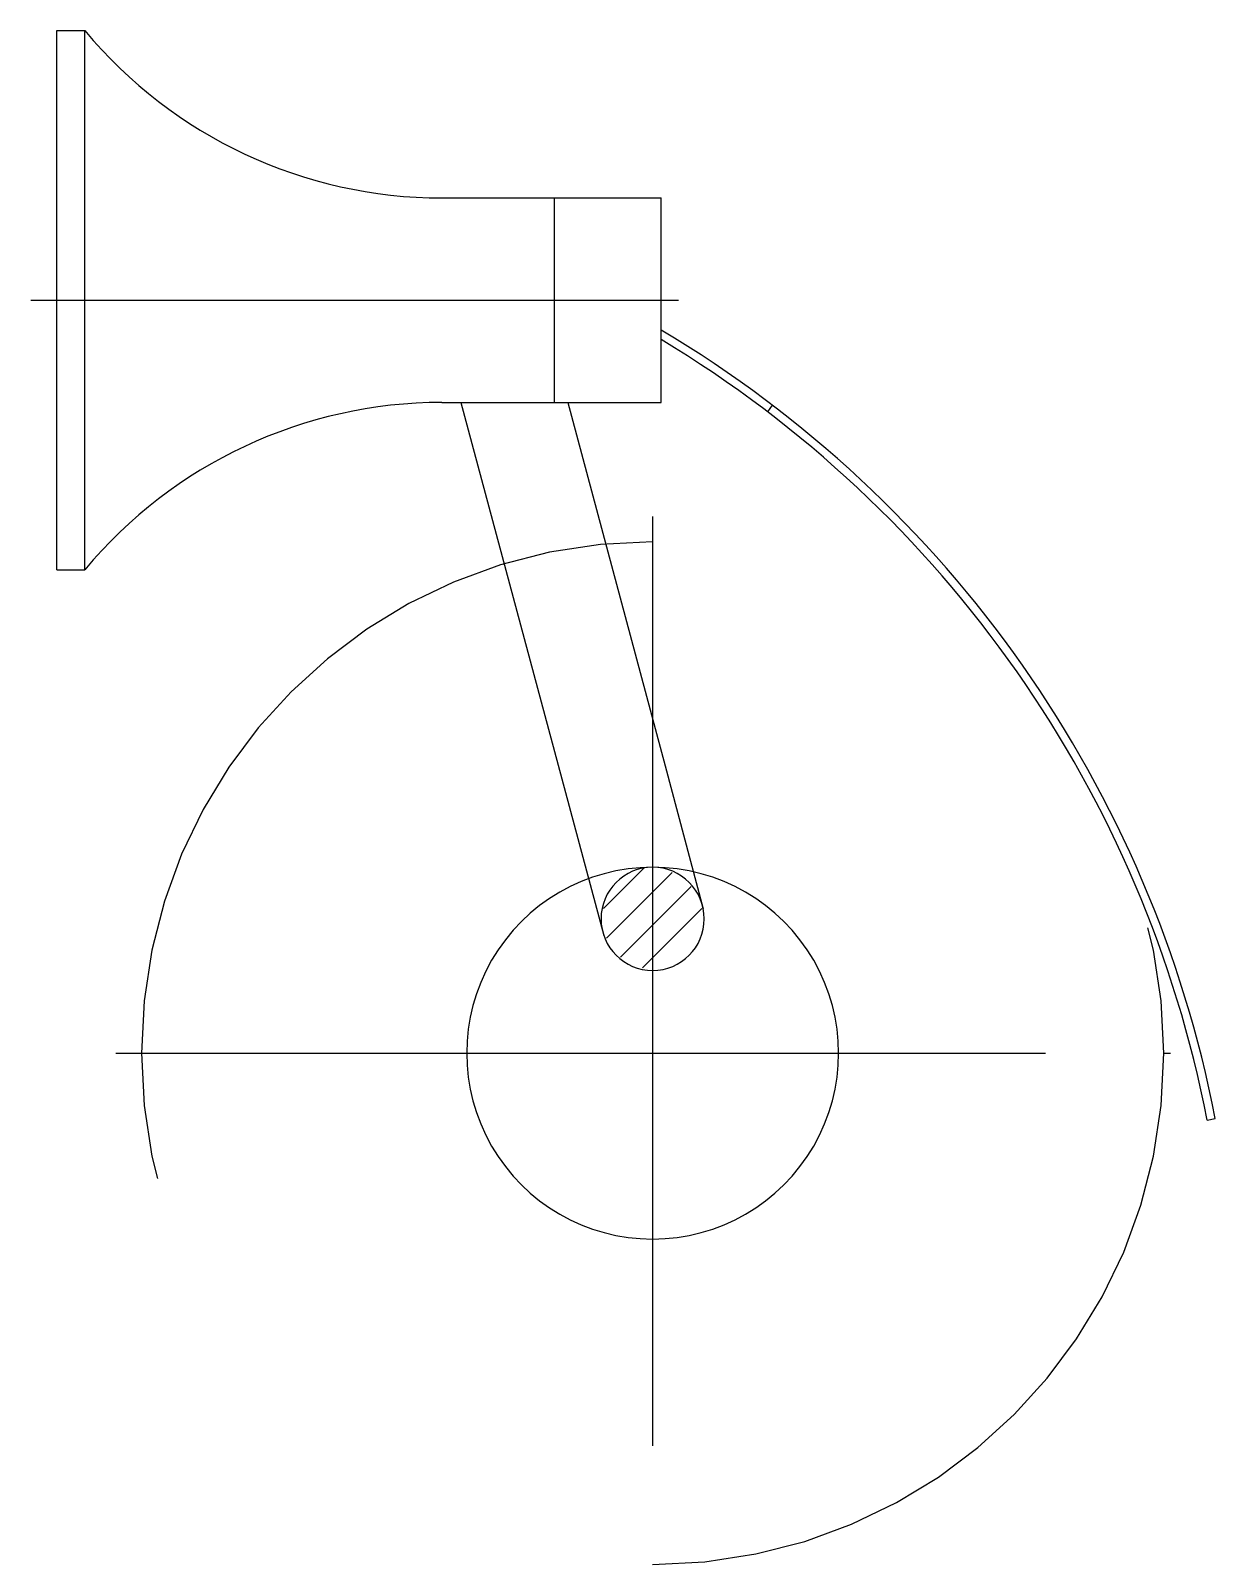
# Model space of a CAD drawing. Extents: x -0.492 to -0.365, y 324.207 to 324.372.
import ezdxf

# ---------------------------------------------------------------- set-up
doc = ezdxf.new("R2010")
doc.units = 0
doc.header["$LTSCALE"] = 0.2
doc.header["$MEASUREMENT"] = 0
for name, pattern in [('AXES', [0.54, 0.3, -0.08, 0.08, -0.08]), ('CACHE', [0.24, 0.12, -0.12]), ('CONTINU', [0]), ('DISCONTINU', [0.325, 0.175, -0.15])]:
    doc.linetypes.add(name, pattern=pattern)
doc.layers.get('0').update_dxf_attribs({"linetype": 'CONTINUOUS'})
doc.layers.add('DECA_EIXOS', color=5, linetype='AXES')

msp = doc.modelspace()

# ---------------------------------------------------------------- linework, layer by layer
at = {"linetype": 'CONTINU'}
for points in [[(-0.48954, 324.31362), (-0.48954, 324.37162)], [(-0.48954, 324.37162), (-0.48654, 324.37162)], [(-0.48654, 324.31362), (-0.48654, 324.37162)], [(-0.44813, 324.35362), (-0.43604, 324.35362)], [(-0.43604, 324.35362), (-0.42454, 324.35362)], [(-0.43604, 324.35362), (-0.43604, 324.33162)], [(-0.42454, 324.33162), (-0.42454, 324.35362)], [(-0.44813, 324.33162), (-0.43604, 324.33162)], [(-0.44609, 324.33162), (-0.43484, 324.28965)], [(-0.43604, 324.33162), (-0.42454, 324.33162)], [(-0.4346, 324.33162), (-0.42413, 324.29252)], [(-0.41259, 324.33133), (-0.41312, 324.33062)], [(-0.48954, 324.31362), (-0.48654, 324.31362)], [(-0.42413, 324.29252), (-0.42002, 324.27715)], [(-0.43484, 324.28965), (-0.43072, 324.27428)], [(-0.43075, 324.27718), (-0.42634, 324.28159)], [(-0.42893, 324.27194), (-0.42132, 324.27955)], [(-0.37046, 324.26161), (-0.36975, 324.26161)], [(-0.3658, 324.2544), (-0.36493, 324.25457)]]:
    msp.add_lwpolyline(points, dxfattribs=at)
for points in [[(-0.48654, 324.37162, 0.222649), (-0.44813, 324.35362)], [(-0.36493, 324.25457, 0.213416), (-0.42454, 324.33941)], [(-0.3658, 324.2544, 0.212315), (-0.42454, 324.33838)], [(-0.44813, 324.33162, 0.222648), (-0.48654, 324.31362)], [(-0.42546, 324.28161, 1), (-0.42546, 324.27051)], [(-0.42546, 324.27051, 1), (-0.42546, 324.28161)]]:
    msp.add_lwpolyline(points, format="xyb", dxfattribs=at)
at = {"linetype": 'CACHE'}
for points in [[(-0.42546, 324.31661, 1), (-0.42546, 324.20661)], [(-0.42546, 324.20661, 1), (-0.42546, 324.31661)], [(-0.42546, 324.28161, 1.000076), (-0.42546, 324.24161)], [(-0.42546, 324.24161, 1.000076), (-0.42546, 324.28161)]]:
    msp.add_lwpolyline(points, format="xyb", dxfattribs=at)
at = {"linetype": 'DISCONTINU'}
for points in [[(-0.43043, 324.27397), (-0.42336, 324.28105)], [(-0.42655, 324.27078), (-0.42017, 324.27716)]]:
    msp.add_lwpolyline(points, dxfattribs=at)
at = {"layer": 'DECA_EIXOS'}
for points in [[(-0.49237, 324.34262), (-0.42267, 324.34262)], [(-0.42546, 324.31936), (-0.42546, 324.20661)], [(-0.48321, 324.26161), (-0.36771, 324.26161)]]:
    msp.add_lwpolyline(points, dxfattribs=at)

doc.saveas('drawing.dxf')
